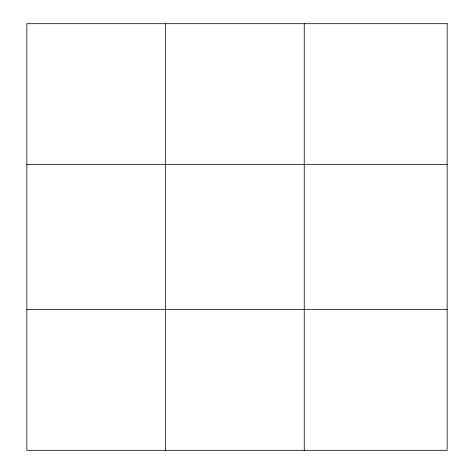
<?xml version="1.0" encoding="UTF-8"?>
<svg xmlns="http://www.w3.org/2000/svg" width="474" height="474" viewBox="0 0 474 474"><rect width="100%" height="100%" fill="white"/><g stroke="black" fill="none" stroke-linecap="round" stroke-linejoin="round"><path stroke-width="0.71" d="M165.544 450.3L165.544 23.7M304.249 450.3L304.249 23.7M26.846 164.478L447.154 164.478M26.846 309.522L447.154 309.522M447.154 23.7L26.846 23.7L26.846 450.3L447.154 450.3L447.154 23.7"/></g></svg>
